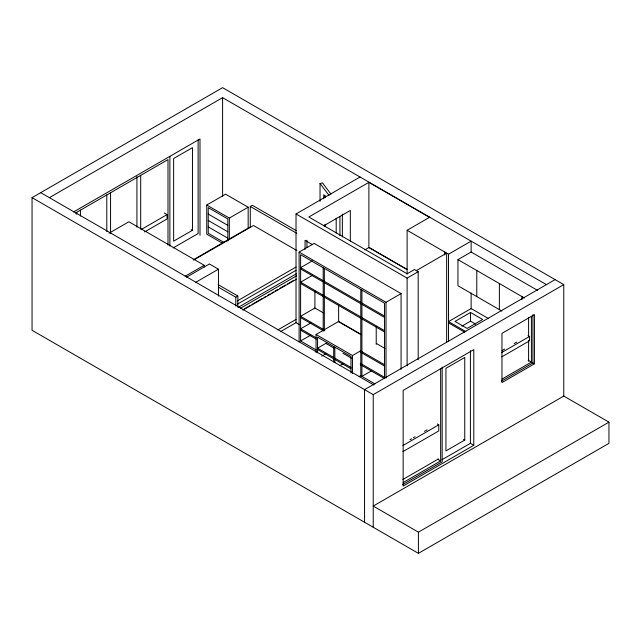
<?xml version="1.0" encoding="UTF-8"?>
<svg xmlns="http://www.w3.org/2000/svg" width="641" height="641" viewBox="0 0 641 641"><rect width="100%" height="100%" fill="white"/><g stroke="black" fill="none" stroke-linecap="round" stroke-linejoin="round"><path stroke-width="0.96" d="M608.95 422.155L418.405 532.166L373.222 506.07L563.76 396.066L608.95 422.155L608.95 443.34L418.405 553.343L32.05 330.283L32.05 197.66L222.595 87.657L563.76 284.628L563.76 396.306M49.373 197.66L222.595 97.656L546.436 284.628M73.611 211.931L200 138.961L200 235.367M75.47 213.036L167.99 159.617L167.99 244.974M109.002 233.244L128.865 221.77L204.183 265.254L204.183 266.993M141.108 229.582L167.053 214.607L167.053 218.958L144.57 231.938M222.635 243.348L206.739 234.165L206.739 205.032L225.568 194.167L248.163 207.211L248.163 228.573M192.468 230.279L173.639 241.144L173.639 158.527L192.468 147.662L192.468 230.279L191.21 229.55M173.158 247.947L198.117 233.54L198.117 139.866M206.739 205.032L229.334 218.076L248.163 207.211M193.245 259.853L250.294 226.922L250.294 206.482L252.362 205.288L296.222 230.608M193.846 259.942L253.491 225.504L296.855 250.543M185.177 276.223L204.183 265.254M186.611 277.136L209.415 263.972L218.453 269.188L218.453 296.118M280.429 331.677L296.022 322.671L296.022 213.966L360.042 177.012M195.858 282.232L218.453 269.188M369.08 182.228L308.826 217.011L407.107 273.755L414.423 269.532L418.188 271.712L418.188 359.745M323.761 225.784L350.323 210.448L350.323 241.216M299.107 341.845L299.107 252.097L314.162 243.404L401.074 293.578L401.074 369.368M218.597 287.28L235.792 297.208L237.867 296.014L237.867 306.614M237.258 300.974L296.038 267.033M237.258 304.235L296.038 270.294M312.391 260.847L300.605 267.65L384.512 316.093M237.867 307.576L296.647 273.643M240.455 308.257L296.647 275.814M244.173 308.938L250.222 305.445M251.953 304.443L262.321 298.458M264.052 297.456L265.783 296.463M267.513 295.461L270.101 293.963M271.832 292.969L273.563 291.967M275.293 290.974L277.882 289.476M279.612 288.474L285.662 284.981M287.392 283.987L293.442 280.494M242.819 310.148L296.414 279.212M312.391 275.374L300.605 282.184L384.512 330.62M364.769 249.934L369.08 247.45L407.187 269.452M407.107 274.156L407.107 230.271L429.702 217.227M277.874 329.891L296.062 319.394M311.55 322.511L300.605 328.833L316.181 337.815M416.305 270.622L446.649 253.099L446.649 342.134M296.022 213.966L407.107 278.106L418.188 271.712M407.107 230.271L448.532 254.189L471.127 241.144L471.127 252.113M360.29 364.593L384.512 378.575L384.512 303.145L300.605 254.709L300.605 340.972L310.709 335.147M316.045 352.47L316.045 334.498L338.64 321.453L361.532 334.666M501.879 311.077L457.946 285.718L457.946 259.621L471.127 252.017L537.783 290.501M299.107 252.097L386.018 302.28L401.074 293.578M326.814 342.831L317.551 348.175L350.996 367.485M321.742 356.172L325.924 353.752M316.045 334.498L352.502 355.539L360.867 350.707M339.89 365.65L343.255 363.703M359.192 376.636L360.867 375.666M470.518 312.463L455.006 321.421L467.129 328.424L482.649 319.466L470.518 312.463L470.518 321.165L461.905 326.141M371.171 371.027L361.917 376.371L361.917 290.101M555.098 279.628L364.561 389.632L364.561 522.255M32.05 197.66L373.222 394.632L563.76 284.628M502.039 350.579L504.643 349.073M514.17 343.576L516.766 342.078M501.815 352.446L529.53 336.445L529.53 340.828L501.815 356.829M501.967 379.095L531.413 362.093L531.413 316.35M501.318 381.211L532.919 362.958L532.919 314.723M534.426 363.832L501.967 382.573L501.967 333.352L534.426 314.611L534.426 363.832L532.695 362.83M409.976 439.726L411.682 438.74M413.389 437.755L415.096 436.769M424.47 431.353L427.034 429.879M402.957 445.519L438.773 424.839L438.773 430.928L402.957 451.609M464.757 440.055L445.928 450.927L445.928 368.311L464.757 357.446L464.757 440.055L463.499 439.333M402.925 479.452L438.46 458.94M442.002 459.717L470.406 443.316L470.406 350.651M403.149 482.585L440.655 460.927L440.655 368.743M402.508 484.692L442.162 461.8L442.162 367.133M473.795 445.279L403.149 486.062L403.149 390.401L473.795 349.617L473.795 445.279L470.326 443.276M320.035 201.37L320.035 183.51L322.471 182.893L330.916 194.047M429.518 217.339L368.887 182.332L368.887 247.562L406.995 269.565M457.946 259.621L524.386 297.985M528.024 335.572L529.53 336.445M488.442 318.537L471.127 308.545L448.532 321.59L465.847 331.581M470.518 321.165L475.718 324.162M528.184 360.226L531.413 362.093M250.294 206.482L296.735 233.292M448.532 322.888L464.797 332.278M311.911 244.309L305.06 240.359L305.06 249.357M208.245 214.054L227.827 225.36M300.605 268.956L384.512 317.399M208.245 220.472L227.827 231.778M208.245 226.882L227.827 238.188M300.605 283.482L384.512 331.926M224.422 242.635L208.245 233.3L208.245 207.644L227.827 218.95L227.827 240.936M164.224 212.98L167.053 214.607M323.569 313.008L314.915 308.017L300.605 316.277L324.827 330.259M338.272 321.502L360.763 334.482M376.331 343.472L384.977 348.464M360.29 350.731L384.512 364.713M300.605 317.583L323.096 330.564M360.29 352.037L384.512 366.019M296.022 322.671L299.491 324.675M325.692 343.312L334.338 348.303M342.991 353.295L351.637 358.295M360.29 363.287L384.512 377.269M300.605 330.131L316.181 339.121M218.188 284.652L237.867 296.014M317.551 349.481L350.996 368.791M300.605 340.972L316.181 349.962M360.29 375.434L374.993 383.919M40.712 192.661L373.967 385.065M437.266 423.973L438.773 424.839M437.643 459.188L440.655 460.927M320.035 183.51L329.073 195.457M325.54 197.011L323.761 194.664L323.761 198.654M528.593 317.567L528.593 336.429M528.593 340.403L528.593 361.244M521.966 296.583L521.966 299.483M499.371 283.538L499.371 309.627M476.776 270.494L476.776 296.583M471.127 292.993L471.127 308.962M448.532 254.189L448.532 341.605M444.766 252.017L444.766 255.014M418.405 532.166L418.405 553.343M407.107 278.106L407.107 365.867M386.018 302.28L386.018 378.062M376.227 326.461L376.227 344.313M373.222 394.632L373.222 527.255M360.787 289.452L360.787 375.714M352.502 355.539L352.502 373.511M350.996 373.022L350.996 356.452L317.551 337.15L317.551 352.742M342.366 214.142L342.366 236.97M339.93 216.738L339.93 235.6M338.64 304.763L338.64 321.622M336.196 218.076L336.196 233.052M334.842 347.126L334.842 362.718M333.713 346.477L333.713 362.069M324.987 195.353L324.987 197.348M324.987 224.302L324.987 226.297M324.33 268.403L324.33 330.876M323.2 267.754L323.2 331.213M314.915 291.07L314.915 308.914M306.943 240.271L306.943 247.266M235.792 297.208L235.792 306.069M229.334 218.076L229.334 239.446M222.595 97.656L222.595 196.37M169.873 156.356L169.873 246.04M140.691 175.281L140.691 228.885M136.926 176.467L136.926 227.082M110.564 192.677L110.564 233.372M106.799 194.848L106.799 231.577M80.437 210.072L80.437 216.025M76.672 212.243L76.672 214.23"/></g></svg>
